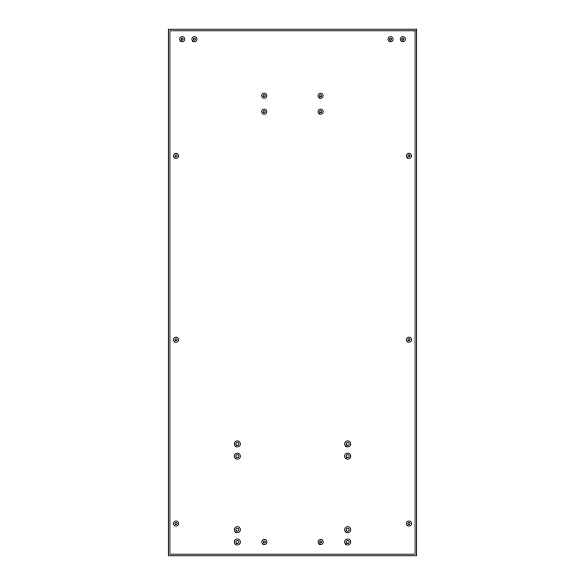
<?xml version="1.0" encoding="UTF-8"?>
<svg xmlns="http://www.w3.org/2000/svg" width="585" height="585" viewBox="0 0 585 585"><rect width="100%" height="100%" fill="white"/><g stroke="black" fill="none" stroke-linecap="round" stroke-linejoin="round"><path stroke-width="0.88" d="M409.99 155.873L409.909 156.195A1.031 1.031 0 0 1 408.418 156.7A1.031 1.031 0 0 1 408.184 155.135A1.031 1.031 0 0 1 409.763 155.179A1.09 1.09 0 0 1 409.99 155.873M416.615 29.25L168.385 29.25L168.385 555.75L416.615 555.75L416.615 29.25M415.087 30.786L169.913 30.786L169.913 554.214L415.087 554.214L415.087 30.786M174.601 525.703A2.574 2.574 0 0 0 178.615 523.758A2.574 2.574 0 0 0 174.922 521.257A2.574 2.574 0 0 0 174.601 525.703M407.599 158.008A2.574 2.574 0 0 0 411.526 155.902A2.574 2.574 0 0 0 407.738 153.548A2.574 2.574 0 0 0 407.599 158.008M319.256 113.856A2.574 2.574 0 0 0 323.205 111.786A2.574 2.574 0 0 0 319.447 109.395A2.574 2.574 0 0 0 319.256 113.856M320.083 112.547A1.031 1.031 0 0 0 321.662 111.72A1.031 1.031 0 0 0 320.163 110.77A1.031 1.031 0 0 0 320.083 112.547M235.579 544.474A3.064 3.064 0 0 0 240.391 542.222A3.064 3.064 0 0 0 236.04 539.18A3.064 3.064 0 0 0 235.579 544.474M236.464 543.202A1.521 1.521 0 0 0 238.848 542.09A1.521 1.521 0 0 0 236.691 540.584A1.521 1.521 0 0 0 236.464 543.202M192.736 41.118A2.574 2.574 0 0 0 196.955 39.678A2.574 2.574 0 0 0 193.598 36.745A2.574 2.574 0 0 0 192.736 41.118M193.759 39.956A1.031 1.031 0 0 0 195.441 39.378A1.031 1.031 0 0 0 194.103 38.208A1.031 1.031 0 0 0 193.759 39.956M262.906 544.079A2.574 2.574 0 0 0 266.943 542.185A2.574 2.574 0 0 0 263.279 539.641A2.574 2.574 0 0 0 262.906 544.079M263.791 542.814A1.031 1.031 0 0 0 265.4 542.054A1.031 1.031 0 0 0 263.937 541.037A1.031 1.031 0 0 0 263.791 542.814M175.463 524.423A1.031 1.031 0 0 0 177.072 523.648A1.031 1.031 0 0 0 175.595 522.646A1.031 1.031 0 0 0 175.463 524.423M174.469 157.855A2.574 2.574 0 0 0 178.593 156.166A2.574 2.574 0 0 0 175.069 153.438A2.574 2.574 0 0 0 174.469 157.855M175.412 156.634A1.031 1.031 0 0 0 177.065 155.954A1.031 1.031 0 0 0 175.654 154.864A1.031 1.031 0 0 0 175.412 156.634M174.732 341.911A2.574 2.574 0 0 0 178.622 339.731A2.574 2.574 0 0 0 174.783 337.45A2.574 2.574 0 0 0 174.732 341.911M235.638 446.443A3.064 3.064 0 0 0 240.398 444.088A3.064 3.064 0 0 0 235.974 441.148A3.064 3.064 0 0 0 235.638 446.443M235.609 458.684A3.064 3.064 0 0 0 240.391 456.38A3.064 3.064 0 0 0 236.004 453.39A3.064 3.064 0 0 0 235.609 458.684M235.455 532.123A3.064 3.064 0 0 0 240.376 530.12A3.064 3.064 0 0 0 236.179 526.866A3.064 3.064 0 0 0 235.455 532.123M345.501 531.875A3.064 3.064 0 0 0 350.627 530.485A3.064 3.064 0 0 0 346.861 526.741A3.064 3.064 0 0 0 345.501 531.875M345.874 446.377A3.064 3.064 0 0 0 350.715 444.198A3.064 3.064 0 0 0 346.408 441.097A3.064 3.064 0 0 0 345.874 446.377M345.815 458.596A3.064 3.064 0 0 0 350.7 456.534A3.064 3.064 0 0 0 346.474 453.324A3.064 3.064 0 0 0 345.815 458.596M345.494 544.123A3.064 3.064 0 0 0 350.62 542.756A3.064 3.064 0 0 0 346.868 538.997A3.064 3.064 0 0 0 345.494 544.123M407.379 525.608A2.574 2.574 0 0 0 411.504 523.919A2.574 2.574 0 0 0 407.986 521.191A2.574 2.574 0 0 0 407.379 525.608M319.227 544.079A2.574 2.574 0 0 0 323.264 542.171A2.574 2.574 0 0 0 319.593 539.633A2.574 2.574 0 0 0 319.227 544.079M407.577 341.867A2.574 2.574 0 0 0 411.526 339.805A2.574 2.574 0 0 0 407.76 337.413A2.574 2.574 0 0 0 407.577 341.867M319.315 98.009A2.574 2.574 0 0 0 323.183 95.779A2.574 2.574 0 0 0 319.315 93.549A2.574 2.574 0 0 0 319.315 98.009M262.424 97.541A2.574 2.574 0 0 0 266.731 96.386A2.574 2.574 0 0 0 263.579 93.234A2.574 2.574 0 0 0 262.424 97.541M262.489 113.592A2.574 2.574 0 0 0 266.745 112.254A2.574 2.574 0 0 0 263.462 109.241A2.574 2.574 0 0 0 262.489 113.592M389.281 41.411A2.574 2.574 0 0 0 393.142 39.18A2.574 2.574 0 0 0 389.281 36.95A2.574 2.574 0 0 0 389.281 41.411M401.471 41.367A2.574 2.574 0 0 0 405.398 39.261A2.574 2.574 0 0 0 401.61 36.906A2.574 2.574 0 0 0 401.471 41.367M180.355 41.001A2.574 2.574 0 0 0 184.663 39.846A2.574 2.574 0 0 0 181.511 36.694A2.574 2.574 0 0 0 180.355 41.001M236.494 445.156A1.521 1.521 0 0 0 238.855 443.986A1.521 1.521 0 0 0 236.662 442.531A1.521 1.521 0 0 0 236.494 445.156M390.056 40.072A1.031 1.031 0 0 0 391.599 39.18A1.031 1.031 0 0 0 390.056 38.288A1.031 1.031 0 0 0 390.056 40.072M408.323 524.387A1.031 1.031 0 0 0 409.975 523.714A1.031 1.031 0 0 0 408.564 522.617A1.031 1.031 0 0 0 408.323 524.387M236.406 530.902A1.521 1.521 0 0 0 238.841 529.908A1.521 1.521 0 0 0 236.764 528.292A1.521 1.521 0 0 0 236.406 530.902M175.522 340.58A1.031 1.031 0 0 0 177.072 339.709A1.031 1.031 0 0 0 175.544 338.795A1.031 1.031 0 0 0 175.522 340.58M320.09 96.671A1.031 1.031 0 0 0 321.633 95.779A1.031 1.031 0 0 0 320.09 94.887A1.031 1.031 0 0 0 320.09 96.671M320.112 542.807A1.031 1.031 0 0 0 321.721 542.046A1.031 1.031 0 0 0 320.258 541.03A1.031 1.031 0 0 0 320.112 542.807M346.744 457.36A1.521 1.521 0 0 0 349.172 456.337A1.521 1.521 0 0 0 347.073 454.75A1.521 1.521 0 0 0 346.744 457.36M263.521 96.445A1.031 1.031 0 0 0 265.239 95.984A1.031 1.031 0 0 0 263.981 94.726A1.031 1.031 0 0 0 263.521 96.445M263.535 112.452A1.031 1.031 0 0 0 265.239 111.918A1.031 1.031 0 0 0 263.93 110.711A1.031 1.031 0 0 0 263.535 112.452M346.905 543.275A1.521 1.521 0 0 0 349.179 541.959A1.521 1.521 0 0 0 346.905 540.642A1.521 1.521 0 0 0 346.905 543.275M346.591 530.778A1.521 1.521 0 0 0 349.135 530.09A1.521 1.521 0 0 0 347.263 528.233A1.521 1.521 0 0 0 346.591 530.778M408.403 340.565A1.031 1.031 0 0 0 409.983 339.739A1.031 1.031 0 0 0 408.476 338.781A1.031 1.031 0 0 0 408.403 340.565M346.773 445.126A1.521 1.521 0 0 0 349.172 444.044A1.521 1.521 0 0 0 347.037 442.509A1.521 1.521 0 0 0 346.773 445.126M181.445 39.904A1.031 1.031 0 0 0 183.171 39.444A1.031 1.031 0 0 0 181.906 38.186A1.031 1.031 0 0 0 181.445 39.904M236.479 457.404A1.521 1.521 0 0 0 238.855 456.263A1.521 1.521 0 0 0 236.676 454.779A1.521 1.521 0 0 0 236.479 457.404M402.283 40.051A1.031 1.031 0 0 0 403.855 39.21A1.031 1.031 0 0 0 402.341 38.274A1.031 1.031 0 0 0 402.283 40.051"/></g></svg>
